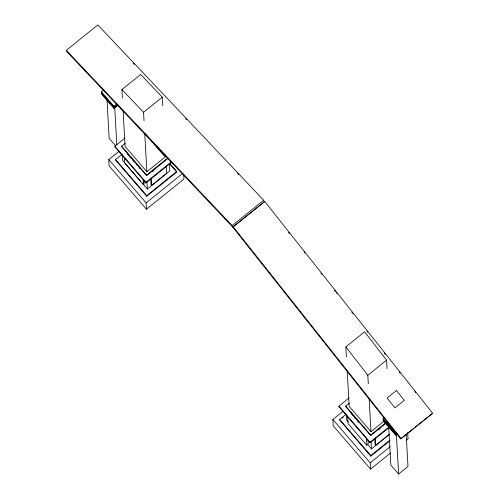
<?xml version="1.0" encoding="UTF-8"?>
<svg xmlns="http://www.w3.org/2000/svg" width="499" height="499" viewBox="0 0 499 499"><rect width="100%" height="100%" fill="white"/><g stroke="black" fill="none" stroke-linecap="round" stroke-linejoin="round"><path stroke-width="0.75" d="M66.336 50.318L97.835 24.95L263.672 200.255L264.283 201.764L232.777 227.132L66.947 51.827L66.336 50.318L232.166 225.617L232.777 227.132L400.647 438.852L401.165 438.652L432.664 413.284L264.794 201.559L264.283 201.764M116.928 104.54L113.928 106.961L101.478 92.521L101.447 91.885L103.842 89.951M122.386 98.01L121.912 89.552L140.662 74.451L162.306 97.186L162.78 105.682M113.928 106.961L113.897 106.324L116.891 103.911M118.213 105.096L114.015 108.483L113.978 107.846L117.577 104.946M144.03 120.777L143.556 112.281L162.306 97.186M171.793 162.175L145.995 182.952L114.87 146.856L114.832 146.219L125.037 138.005M167.913 158.526L146.594 175.685L121.7 146.812L121.662 146.176L125.218 143.313M183.719 174.806L183.956 179.035L146.457 209.231L109.106 165.911L108.751 159.574L119.036 151.297M169.679 163.323L176.702 171.469L176.74 172.105L146.737 196.263L115.612 160.167L115.581 159.53L122.18 154.216M151.234 140.762L164.414 156.05L165.599 155.095M123.116 111.09L125.093 146.469L146.881 171.737L165.631 156.642L165.543 155.095M146.594 175.685L146.563 175.055L167.876 157.89M152.551 171.556L153.736 170.602M145.995 182.952L145.958 182.316L171.157 162.025M124.407 157.272L124.731 163.067L143.406 184.724L144.155 184.125L143.912 179.777M150.698 178.916L151.022 184.711L151.64 185.435L166.641 173.353L166.236 166.111M142.259 183.108L147.342 188.996L169.841 170.883L169.423 163.423M146.737 196.263L146.7 195.627L176.702 171.469M146.457 209.231L146.101 202.893L182.996 173.184M232.166 225.617L263.672 200.255M232.777 227.132L264.794 201.559M346.418 356.953L345.857 346.917L364.607 331.816L386.569 360.141L387.043 368.636M368.293 383.737L367.813 375.236L386.569 360.141M388.684 427.874L370.083 442.85L338.958 406.754L338.927 406.117L349.125 397.909M386.083 423.189L370.688 435.59L345.788 406.71L345.751 406.074L349.306 403.217M390.505 453.055L370.545 469.129L333.195 425.815L332.839 419.478L343.125 411.195M390.031 440.704L370.826 456.161L339.7 420.064L339.669 419.428L346.269 414.114M342.102 418.131L343.306 417.164M383.113 418.567L395.564 433.001L395.595 433.637L383.145 419.197L383.113 418.567L384.311 417.601M347.198 370.851L349.181 406.373L370.969 431.641L384.274 420.925M370.688 435.59L370.651 434.953L385.453 423.033M379.009 429.545L380.194 428.591M370.083 442.85L370.046 442.22L389.251 426.757M347.666 416.328L348.071 423.57L366.746 445.227L368.243 444.023L368.044 440.399M374.786 438.814L375.111 444.609L375.728 445.333L389.532 434.224M367.364 444.185L371.431 448.9L389.195 434.598M397.485 433.712L395.682 435.159L395.645 434.523L396.848 433.556M370.826 456.161L370.794 455.531L389.395 440.548M370.545 469.129L370.189 462.791L390.149 446.717M400.647 438.852L413.977 428.123M415.187 427.144L432.664 413.284M406.23 440.392L408.045 438.933L407.689 432.596M388.677 426.526L390.829 465.024L398.614 474.05L407.989 466.503L406.205 434.598M121.912 89.552L143.556 112.281M133.221 63.217L134.287 64.352M185.647 118.637L186.713 119.766M237.536 173.49L238.603 174.619M154.746 144.242L164.383 155.414L164.414 156.05M145.147 133.701L148.696 137.818M169.71 163.953L176.74 172.105M101.447 91.885L113.897 106.324M113.978 107.846L101.528 93.407L101.565 94.043L114.015 108.483M395.645 434.523L383.195 420.089L383.232 420.719L395.682 435.159M121.662 146.176L146.563 175.055M345.751 406.074L370.651 434.953M127.32 153.929L128.848 155.694M129.865 156.873L131.387 158.645M132.915 160.41L134.437 162.175M135.959 163.946L136.976 165.125M139.009 167.483L140.026 168.662M351.415 413.827L353.442 416.185M354.458 417.364L355.987 419.129M357.509 420.9L359.031 422.665M115.487 145.677L109.162 138.348L107.011 99.794M114.832 146.219L145.958 182.316M338.927 406.117L370.046 442.22M140.737 181.337L122.442 160.123L122.149 154.902M348.053 421.792L346.531 420.021L346.237 414.8M115.581 159.53L146.7 195.627M339.669 419.428L370.794 455.531M108.751 159.574L146.101 202.893M332.839 419.478L370.189 462.791M288.472 232.272L289.439 233.495M303.947 251.795L304.92 253.018M320.882 273.153L321.849 274.375M334.43 290.237L335.397 291.453M336.363 292.676L337.33 293.899M351.845 312.199L352.812 313.422M366.84 331.118L367.807 332.334M384.255 353.08L385.222 354.302M399.25 371.998L400.217 373.215M414.731 391.522L415.698 392.744M233.295 226.926L401.165 438.652M345.857 346.917L367.813 375.236M396.393 434.367L398.614 474.05M375.329 438.091L375.728 445.333M369.154 399.188L370.969 431.641M371.013 441.44L371.431 448.9M366.341 437.985L366.746 445.227M151.234 178.187L151.64 185.435M144.722 133.133L146.881 171.737M146.924 181.542L147.342 188.996M143.126 179.652L143.406 184.724M114.701 107.291L116.816 145.059M396.462 390.486L387.087 398.034L394.915 407.908L404.29 400.36L396.462 390.486"/></g></svg>
